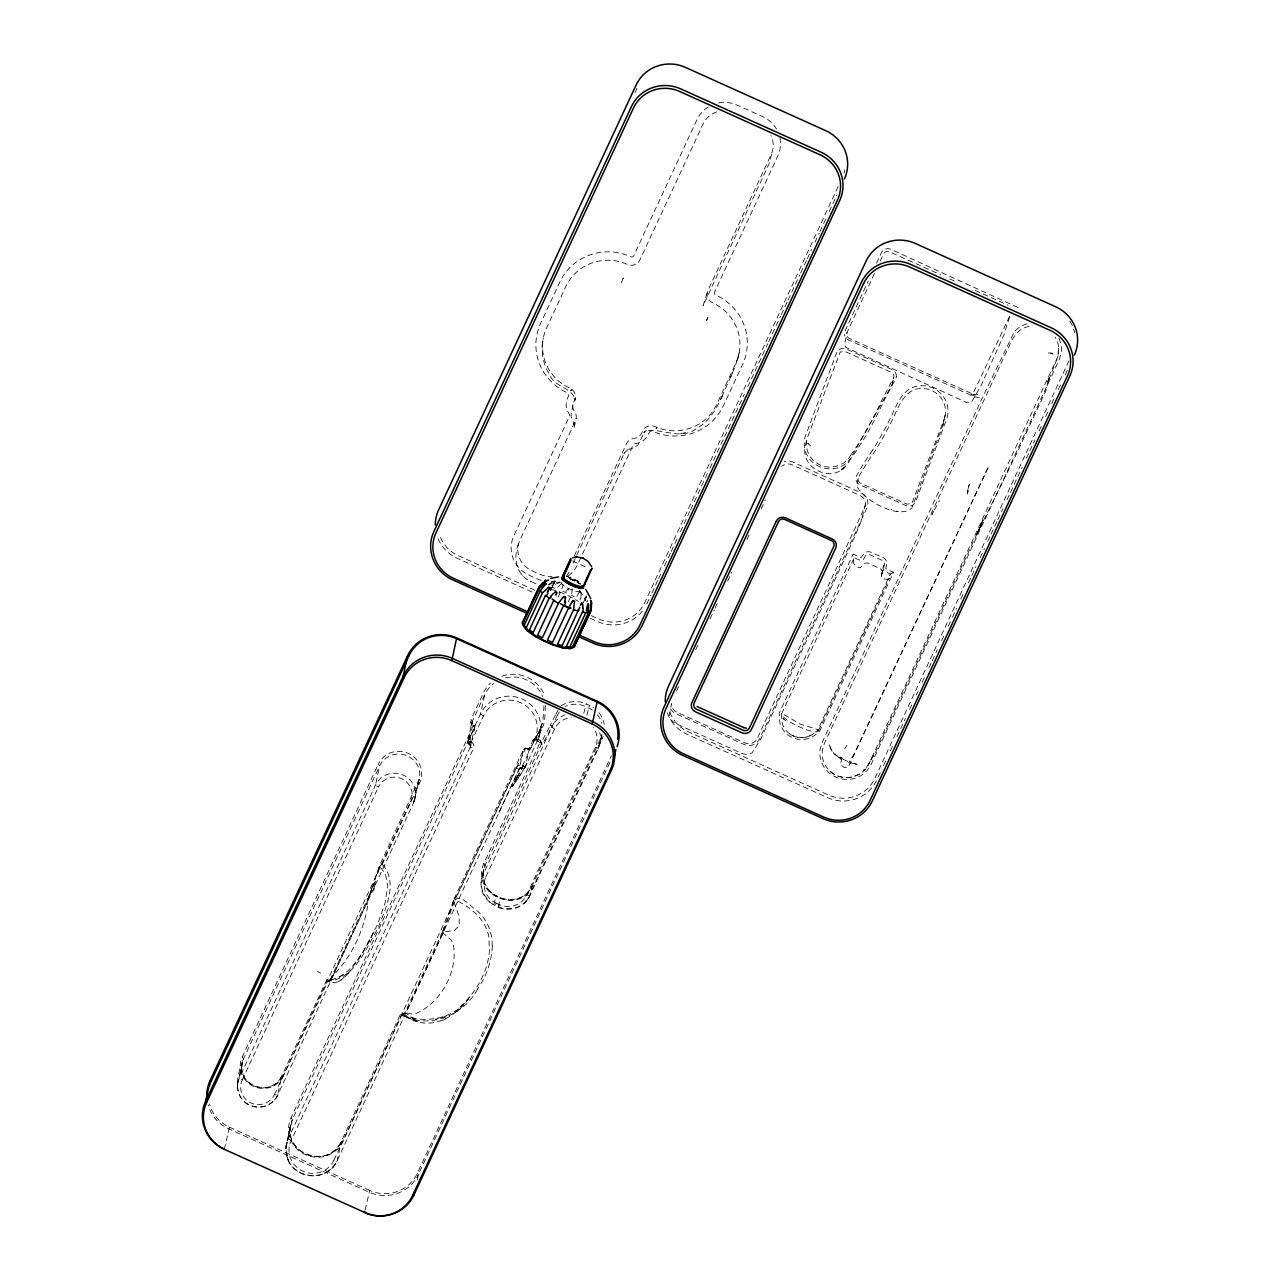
<?xml version="1.0" encoding="UTF-8"?>
<svg xmlns="http://www.w3.org/2000/svg" width="1280" height="1280" viewBox="0 0 1280 1280"><rect width="100%" height="100%" fill="white"/><g stroke="black" fill="none" stroke-linecap="round" stroke-linejoin="round"><path stroke-width="0.75" stroke-dasharray="5 3.75" d="M980.976 525.472L976.64 534.624L1017.12 452.528L1046.048 390.32L1049.2 377.344L1047.664 382.816L1058.016 356.24L1058.592 346.48A24.4 23.744 12.2 0 0 1054.992 336.992M470.08 736.704L470.288 740.672M470.368 742.128L470.336 741.312L470.432 742.624A2.112 1.712 2.8 0 0 470.928 742.688M587.648 601.632L587.648 600.08M492.096 945.888C492.752 933.056 487.264 920.32 477.984 911.52C471.84 908.016 459.552 891.664 454.224 901.392M533.36 740.832A78.208 3.856 -65.7 0 1 533.296 739.488L536.112 738.416L540.304 740.24L542.064 744.688L548.192 733.984M527.008 763.296L524.576 767.76A1.68 1.632 12.2 0 1 523.808 768.032L520.688 767.552L519.264 768.896L337.104 1160.784L333.968 1160.112A23.536 22.912 12.2 0 1 302.864 1171.248A23.536 22.912 12.2 0 1 291.088 1140.784L473.264 748.88L470.416 746.784L474.56 727.584A2.848 2.768 12.2 0 0 474.88 726.224L472.032 722.048L484.688 694.736A31.504 30.672 12.2 0 1 493.84 683.408M543.968 705.76L543.072 719.04L539.024 737.12L525.424 766.704L519.52 776.272M470.256 741.984C467.36 751.76 473.008 723.552 467.984 740.816L472.224 721.552L470.912 719.808L483.376 692.992A33.216 32.32 12.2 0 1 490.512 683.152M818.576 729.84L818.464 730.8A18.672 4.192 24.9 0 1 800.544 727.344L798.416 726.384A18.672 4.192 24.9 0 1 782.336 714.512L781.6 713.856L781.712 716.368A19.696 19.168 12.2 0 0 815.68 731.728L818.576 729.84L799.936 724L782.208 713.536M470.064 737.12L469.856 739.264M572.448 588.864L571.36 595.184L568.352 601.648M545.488 705.68C544.608 711.984 545.904 727.296 540.352 728.816M326.928 979.616L281.76 1076.016C272.592 1098.288 235.392 1085.568 242.256 1062.272C236.224 1076.432 232.864 1099.936 251.76 1105.984C261.472 1109.52 273.328 1104.752 277.584 1095.28L413.744 802.336L419.152 779.6L379.552 865.616L372.992 885.008M415.264 1020.144L405.744 1013.248M470.688 745.904L468.08 742.912A1.68 1.632 12.2 0 1 467.792 742.144L468.832 736.928M1058.592 353.232L1058.592 346.48M580.848 598.24L581.04 594.688A20.608 18.56 -15.2 0 0 580.976 593.232L580.944 592.896M536.496 736.592L534.08 740.256L535.536 740L541.76 743.6L540.432 741.696L533.408 739.488M575.344 398.032L574.832 400.656L574.912 398.256L574.912 399.088C571.76 387.472 554.368 387.216 549.632 374.592C542.768 363.936 540.464 350.576 543.296 338.224M518.48 777.872L512.368 786.656L516.72 777.712M542.16 346.096L542.96 339.808M967.984 489.296L967.424 492.48L969.28 484.336L967.984 489.296L968.464 487.472M469.248 743.776L469.104 742.176M470.256 747.536L470.544 746.144A1.68 1.632 12.2 0 0 470.24 745.392L467.92 743.648A1.68 1.632 12.2 0 1 467.632 742.896L467.92 741.504M541.792 743.328L485.136 865.248L483.136 874.544L485.984 876.576A20.608 20.048 12.2 0 0 496.272 903.248L495.088 905.504L489.2 901.744L482.592 892.4L481.056 882.944L483.712 869.248C480.768 880.048 487.12 891.504 496.848 896.416L489.264 891.136C501.152 902.944 524.464 903.152 531.888 886.336L600.448 738.832A23.904 23.264 12.2 0 0 601.872 734.816L598.432 748.112L529.856 895.616C526.912 901.92 521.04 906.704 514.288 908.384C506.672 909.712 487.984 909.52 497.072 896.192A23.904 23.264 12.2 0 1 485.136 865.248L483.808 863.488L540.432 741.696M498.288 906.928L500.288 897.632A23.904 23.264 12.2 0 0 531.888 886.336L533.664 885.984L602.224 738.48A25.6 24.928 12.2 0 0 603.072 736.4M841.28 758.016L841.888 757.648C843.504 763.52 835.728 753.904 841.104 758.768L839.264 757.584M858.176 478.384L856.752 485.696C862.384 500.016 899.776 520.336 911.888 507.92L942.8 425.568L945.504 413.12M477.584 989.136C463.216 1015.904 429.344 1029.36 401.648 1015.248L343.056 1141.168L341.28 1141.52L337.12 1160.736C328.032 1182.768 292.08 1179.6 286.832 1156.352L288.352 1160.416L285.872 1149.536L290.8 1123.984C282.016 1153.728 329.568 1170 341.28 1141.52L400.288 1014.576C424.112 1024.352 455.504 1019.744 470.48 995.824C457.536 1016.704 430.048 1032.144 407.488 1017.232M806.64 441.056C795.2 469.072 837.232 487.376 849.632 460.256L891.952 384.896L893.712 377.68M893.504 572.352L890.32 573.984L889.408 578.176A18.672 4.192 24.9 0 1 883.664 578.88L881.328 576.192L884.112 565.2A3.728 3.632 12.2 0 0 882.24 560.368L869.92 554.8A3.728 3.632 12.2 0 0 864.992 556.576L864.224 558.224A3.728 3.632 12.2 0 1 859.28 559.984L854.192 557.68L853.136 554.144L861.072 557.52L862.976 555.088A6.064 5.904 12.2 0 1 870.992 552.208L883.312 557.776A6.064 5.904 12.2 0 1 886.352 565.632L885.728 568.64L893.504 572.352L819.568 731.424L817.6 732.864A22.176 21.584 12.2 0 1 779.376 715.632L779.184 713.216L853.136 554.144M242.256 1062.272L237.696 1083.536M286.928 1142.176L286.128 1145.808L290.8 1123.984M470.896 727.312L471.984 722.288M881.648 574.688L884.112 565.2M224.352 1149.344L229.44 1127.168A36 35.04 12.2 0 1 209.456 1103.92M382.192 864.544L419.68 782.784A22.704 22.096 12.2 0 0 408.32 753.392A22.704 22.096 12.2 0 0 378.32 764.128L379.648 765.872L375.488 785.152L378.336 787.168A17.712 17.232 12.2 0 1 401.728 778.8A17.712 17.232 12.2 0 1 410.576 801.712L413.728 802.4L417.904 783.136A21.008 20.448 12.2 0 0 407.408 755.936A21.008 20.448 12.2 0 0 379.648 765.872L243.504 1058.752L239.36 1077.952L242.192 1080.048A17.712 17.232 12.2 0 0 251.04 1102.976A17.712 17.232 12.2 0 0 274.448 1094.592L277.584 1095.28L281.76 1076.016L283.536 1075.664L328.224 980.752A20.064 19.52 12.2 0 0 330.928 980.784C356.032 976.448 366.56 947.392 377.92 928.368C384.752 910.08 398.016 884.784 384 866.336A21.888 21.296 12.2 0 0 382.24 864.592L379.792 866.48M365.168 1210.048L369.696 1190.432A36 35.04 12.2 0 0 417.264 1173.408L611.408 755.744M518.528 543.984C512.864 557.2 516.24 574.656 530.048 581.088M572.912 404.784L570.912 416.08L574.496 425.088L573.888 423.872L574.224 427.504L576.176 418.368M417.168 1180.064L418.368 1174.48L610 762.256M533.296 739.504L529.056 748.272L524.88 748.272L523.44 749.632L519.296 768.832L497.632 815.376M522.416 766.192L525.456 766.64L529.6 747.44L531.376 747.088L535.024 739.264M540.24 728.944L542.512 722.048L537.92 739.824A31.504 30.672 12.2 0 0 522.176 699.04A31.504 30.672 12.2 0 0 480.544 713.952L467.824 741.488M557.44 715.152L483.136 874.464A23.904 23.264 12.2 0 0 495.088 905.408M498.336 906.928L498.384 906.88A23.904 23.264 12.2 0 0 529.888 895.552L531.888 886.336M583.792 713.36L586.208 703.888L589.424 705.328A25.6 24.928 12.2 0 1 593.488 707.616M586.912 715.264L589.424 705.328M601.872 734.816L598.448 748.064A23.904 23.264 12.2 0 0 599.776 732.544M707.136 292.992L703.024 305.872L769.2 163.52L772.464 150.864M721.856 396.816L735.104 366.688L739.2 352.8M874.4 273.648L847.072 332.416L844.752 343.664L845.584 347.232L966.432 402.416L968.832 402.816L972.032 401.136L981.024 385.664L1003.76 335.248L1010.288 314.864L972.336 395.056L980.096 394.352M865.472 504.064L861.68 520.112L851.776 543.36L760.656 739.232L752.096 752.896L747.584 754.608L742.832 753.824L674.816 723.152L671.088 720.096L669.376 715.584L671.44 703.632A9.344 9.088 12.2 0 0 676.928 712.272L744.944 742.944A9.344 9.088 12.2 0 0 757.28 738.528L864.656 507.52A9.344 9.088 12.2 0 0 859.984 495.44L791.984 464.752A9.344 9.088 12.2 0 0 781.76 466.304M841.888 757.648L840.64 763.808L841.328 765.584L844.528 767.552L848.24 767.232L988.736 466.176L854.448 753.424L848.816 762.848L851.344 763.008L838.864 757.376L841.072 757.264L838.992 757.424M881.328 576.192L883.344 566.848A3.728 3.632 12.2 0 0 885.216 571.68L890.32 573.984L817.712 730.144M942.8 425.568L944.16 419.28A23.344 22.72 12.2 0 0 921.616 388.496C904.4 388.512 898.608 407.008 892.448 419.696A30.48 2.016 -61.6 0 1 873.872 452.8L871.808 455.776A39.824 2.624 -61.6 0 0 858.672 477.024L858.608 477.152A4.64 4.448 36.4 0 0 858.128 479.632A4.672 4.544 12.2 0 0 860.864 483.344L906.96 504.144L911.776 503.6L944.16 419.28M473.808 731.424L474.848 726.224A1.696 1.648 12.2 0 0 474.56 725.456A2.864 2.8 12.2 0 0 473.392 724.608L472.912 724.32M891.952 384.896L893.808 377.232M737.504 359.696L738.848 354.368M967.408 494.096L968.256 490.832M374.608 886.144L375.6 879.744L371.088 892.416M1049.2 377.344L1048.032 381.488L1049.328 377.616L1048.672 379.584M585.824 598.4L586.144 597.36M585.648 598.992L585.344 599.968M442.816 931.12L449.456 912.272M378.832 867.904L382.032 863.712M377.504 873.68L379.76 866.512L385.456 873.888L387.728 886.448L384.896 903.552L377.312 924.96L362.992 952.208L348.832 972.624L341.552 979.696L335.216 982.864L327.536 981.52L329.44 980.736L331.52 977.12M454.144 898.864L523.44 749.632A2.784 2.704 12.2 0 1 524.32 748.48M378.608 868.544L378.304 869.52M454 902.304L459.136 916.416L459.264 925.712L454.432 930.384L443.52 932L454.016 902.048M454.256 898.528L456.928 896.112M376.816 874.032L376.304 875.52M453.712 900.192L451.088 907.664M375.68 877.392L374.896 879.616M1058.016 356.24L869.056 763.52C862.336 779.072 838.944 782.624 828.192 769.264M442.912 930.848L444.24 927.088M449.072 913.376L453.568 900.608M370.4 892.272L370.944 890.768M373.248 884.272L371.392 889.504M370.304 892.544L371.712 888.592M372.128 887.424L372.528 886.288M561.856 588.72L562.88 585.712A20.608 8.976 -50.6 0 0 563.088 584.576M370.32 892.48L369.184 895.552M369.728 894.112L367.424 899.856M413.744 802.336L414.784 799.6L413.728 802.4A21.008 20.448 12.2 0 0 403.248 775.136A21.008 20.448 12.2 0 0 375.488 785.072L239.36 1077.952A21.008 20.448 12.2 0 0 249.856 1105.152A21.008 20.448 12.2 0 0 277.6 1095.216L277.6 1095.216M370.752 893.184L368.896 897.696M442.624 931.632L442.448 932.064M369.12 895.728L331.632 976.912M291.088 1140.784L288.24 1138.688L292.4 1119.488L474.56 727.584L473.296 725.712M442.352 932.304L404.416 1013.664M443.456 932.048L442.976 933.136L450.288 939.12A20.32 19.776 12.2 0 1 453.072 943.584C458.928 970.272 440.768 1003.392 415.68 1013.584A19.216 18.704 12.2 0 1 409.904 1013.664L405.968 1012.752L442.976 933.168M732.464 373.216L729.728 379.664M549.2 727.504L541.184 742.64L540.032 740.192L535.472 738.768A76.304 3.776 -65.7 0 0 535.536 740.016M367.072 901.84L368.4 898.832M550.128 729.712L548.272 733.808M557.936 710.352L555.824 714.336M473.248 725.84L291.072 1117.728A28.544 27.776 12.2 0 0 305.344 1154.672A28.544 27.776 12.2 0 0 343.056 1141.168M539.792 729.92L540.304 728.832M541.616 729.744L535.904 739.936M586.512 596.32L584.144 601.408L586.48 596.4M634.976 92.72L637.488 87.296M283.536 1075.664A22.704 22.096 12.2 0 1 253.536 1086.4A22.704 22.096 12.2 0 1 242.192 1057.008L378.32 764.128M242.192 1080.048L378.336 787.168M274.448 1094.592L410.576 801.712M470.912 742.848L483.392 716.048A28.208 27.456 12.2 0 1 520.656 702.704A28.208 27.456 12.2 0 1 534.752 739.216L537.888 739.888M470.416 746.784L288.24 1138.688A26.848 26.128 12.2 0 0 301.664 1173.424A26.848 26.128 12.2 0 0 337.12 1160.736M554.624 581.888L550.464 590.8L554.784 581.6M574.24 556.016L626.48 443.648A9.344 9.088 12.2 0 1 634.048 438.416A9.344 9.088 12.2 0 0 641.632 433.184L642.656 430.976A9.344 9.088 12.2 0 1 654.992 426.56A46.688 45.424 12.2 0 0 716.672 404.48L735.84 363.232A46.688 45.424 12.2 0 0 712.512 302.8A9.344 9.088 12.2 0 1 707.84 290.72L771.12 154.592A23.344 22.72 12.2 0 0 770.88 135.376M573.12 563.2L624.56 452.56L623.984 453.44L628.176 449.296L626.752 449.568L632.736 448.432L637.808 445.136L644.864 431.632L643.92 432.608L646.368 430.288L645.696 430.944C660.672 427.392 681.408 441.488 697.584 427.744C710.448 420.576 717.232 407.008 723.136 394.176M558.16 597.056L561.168 590.592A28.656 6.448 24.9 0 1 566.288 592.768M333.968 1160.112L516.128 768.224L518.08 768.928M522.288 766.032L534.752 739.216M539.616 730.304L539.936 729.632M485.984 876.576L554.544 729.072A20.608 20.048 12.2 0 1 571.248 717.536M838.144 186.544L644.848 602.384A35.008 34.08 12.2 0 1 598.592 618.944L591.296 615.664M646.848 603.872L651.056 594.832M651.904 593.024L657.776 580.368M658.624 578.56L661.136 573.136M664.512 565.904L670.384 553.248M671.232 551.44L677.104 538.784M680.48 531.552L689.712 511.664M690.56 509.856L709.04 470.08M709.888 468.272L744.352 394.144M747.712 386.912L767.872 343.52M768.72 341.712L780.48 316.4M781.328 314.592L787.2 301.936M788.048 300.128L799.808 274.816M800.656 273.008L806.544 260.352M807.376 258.544L811.584 249.504M814.944 242.272L819.136 233.232M819.984 231.424L825.872 218.768M829.232 211.536L836.8 195.264M496.272 903.248L499.488 904.688A20.608 20.048 12.2 0 0 526.72 894.944L595.28 747.44A20.608 20.048 12.2 0 0 593.232 727.44M676.464 691.152L678.976 685.744M695.76 649.648L698.272 644.24M710.016 618.96L714.208 609.936M715.056 608.144L717.568 602.72M727.632 581.072L731.824 572.048M746.928 539.552L749.44 534.144M761.184 508.88L765.392 499.856M845.056 330.944L868.24 281.056M876.528 263.248L881.488 252.56A7.008 6.816 12.2 0 1 890.736 249.248L1020 308.432M880.192 261.168L883.504 254.048A4.672 4.544 12.2 0 1 889.664 251.84L940.64 274.832M781.6 713.856L854.192 557.68L853.28 561.888A18.672 4.192 24.9 0 0 857.728 567.184L860.24 567.84L864.16 563.264L868.144 563.008A18.672 4.192 24.9 0 0 873.2 565.504A41.648 9.36 24.9 0 0 877.056 567.216A18.672 4.192 24.9 0 0 880.48 568.56L882.736 571.648M818.464 730.8L889.408 578.176M980.704 525.856L874.992 753.28L865.312 769.232M1068.96 360.832L874.816 778.48A35.008 34.08 12.2 0 1 828.56 795.04L688.288 731.776A35.008 34.08 12.2 0 1 668.848 709.152M880.192 772.736L876.816 779.968A37.344 36.352 12.2 0 1 827.488 797.632L687.216 734.368A37.344 36.352 12.2 0 1 666.416 709.952M883.552 765.504L886.064 760.08M890.272 751.04L892.8 745.616M896.992 736.576L905.392 718.496M909.6 709.456L912.128 704.032M916.32 694.992L918 691.376M922.208 682.336L924.736 676.912M928.928 667.872L931.456 662.448M932.288 660.64L937.328 649.792M941.536 640.752L944.064 635.328M948.256 626.288L951.616 619.056M952.464 617.248L956.672 608.208M960.864 599.168L963.392 593.744M968.432 582.896L970.96 577.472M971.792 575.664L976 566.624M980.192 557.584L984.4 548.544M987.76 541.312L990.288 535.888M991.12 534.08L997.008 521.424M997.84 519.616L1002.896 508.768M1007.088 499.728L1009.616 494.304M1010.448 492.496L1022.224 467.184M1026.416 458.144L1028.944 452.72M1029.776 450.912L1034.832 440.064M1039.024 431.024L1041.552 425.6M1045.744 416.56L1048.272 411.136M1051.632 403.904L1054.16 398.48M1058.352 389.44L1060.88 384.016M1065.088 374.976L1067.6 369.552M516.016 768.176A5.552 5.408 12.2 0 1 522.688 765.12A7.456 7.248 12.2 0 1 523.568 765.568L517.136 777.184M499.488 904.688L498.432 906.8M869.056 763.504L869.536 762.48L868.608 764.432M539.36 730.864L538.416 732.848M539.312 730.96L538.88 731.856M720.72 399.2L721.568 397.408M538.592 732.464L536.288 736.96M517.904 775.312L517.584 775.968M331.968 976.224L329.552 980.608M933.536 511.376L932 514.496L939.504 500.56M517.744 775.632L516.512 778.112M538.128 733.392L536.832 735.936M516.32 778.496L514.704 781.696L522.576 767.552M332.656 975.824L331.568 978M331.2 978.736L330.352 980.32M374 932.112C363.728 949.776 354.16 972.816 333.008 979.408C331.712 980.464 325.28 978.32 328.224 980.752M519.12 769.584L520.016 768.464A1.68 1.632 12.2 0 1 520.784 768.192L523.648 768.784A1.68 1.632 12.2 0 0 524.416 768.512L525.296 767.392M515.232 780.656L514.976 781.168M514.544 781.968L516.176 778.912L514.544 781.968L515.344 780.464M367.04 945.312L371.504 937.088M515.456 780.256L516.24 778.816M552 586.496L554.592 581.952M536.368 736.832L533.696 740.784M525.456 766.64L512.432 786.624M559.312 711.952L557.536 714.976M517.936 775.744L519.248 773.392M566.72 576.144L568.944 572.192M555.344 715.168L550.144 725.28A1.648 0.832 22.6 0 0 552.096 725.104M553.808 583.296L554.432 582.24M870.864 759.744L874.192 754.24M358.112 960.032L362.992 952.208M844.704 748.832L846.88 745.36M404.896 1013.2L403.84 1013.856L404.64 1013.584M850.704 455.28L857.456 445.328A30.496 2.016 -61.5 0 0 876.048 412.224L878.656 406.896A39.824 2.624 -61.5 0 1 893.312 378.624L893.376 378.496A4.64 4.512 -18.5 0 0 893.856 375.984A4.672 4.544 12.2 0 0 891.136 372.256L845.04 351.472L840.224 352L808.48 434.784A23.344 22.72 12.2 0 0 830.368 467.104C838.544 466.848 846.704 462.592 850.704 455.296M579.312 592.016L576.16 597.76A28.656 6.448 24.9 0 0 571.36 595.184M872.592 450.096L870.64 452.912A42.16 2.784 -61.6 0 0 856.816 475.28L856.736 475.392A6.912 6.608 45.1 0 0 855.904 478.048A7.008 6.816 12.2 0 0 860.016 484.88L906.112 505.68L909.856 506.272L913.344 504.88L915.552 501.904L946.464 419.552A25.68 24.992 12.2 0 0 917.552 386.096C901.056 388.992 896.448 406.704 889.744 419.504A28.144 1.84 -61.6 0 1 872.592 450.096M568.208 590.144L568.848 589.328M274.4 1100.096L275.488 1098.768M522.144 766.256L523.568 765.568M345.12 976.656L349.248 972.16M598.368 748.176L595.28 747.44M533.664 885.984A25.6 24.928 12.2 0 1 499.824 898.096L497.072 896.192M459.936 1007.12C472.016 995.808 481.936 981.776 486.656 965.808A79.488 77.36 12.2 0 0 489.472 950.72L488.752 936.048A41.824 40.704 12.2 0 0 485.232 926.144C478.88 913.824 467.008 905.52 454.8 899.616M455.232 1012.144L458.72 1008.992M549.968 583.808L550.864 583.024M551.056 582.848L552.48 581.744M845.632 466.16L839.936 470.544L844 467.776M326.816 1172.144L330.336 1169.584M561.392 583.648L556.192 588.752A28.656 6.448 24.9 0 0 551.552 587.312M548.352 585.072L553.136 582.944L560.128 582.016M338.208 981.824L341.552 979.696M415.2 1020.352L413.296 1019.888M338.928 977.36L342.912 974.976M560.16 582.384L551.84 585.728M442.64 1020.4L445.92 1018.704M529.808 895.664L526.72 894.944M859.904 773.872L853.584 776.672A24.4 23.744 12.2 0 1 822.432 750.192L824.416 743.392L1011.968 339.904L1016.144 333.712A24.4 23.744 12.2 0 1 1032.832 325.84M810.88 735.328C803.68 739.168 794.144 738.08 788.112 732.56M403.04 1014.096L403.888 1013.824L402.912 1014.128M403.376 1013.664L400.592 1014.816M401.76 1014.368L402.816 1014.896M680.592 433.664L686.752 432.352M523.44 749.632L525.296 749.136L456.576 896.96L457.328 897.328M600.448 738.832L602.224 738.48M417.904 783.136L419.68 782.784M327.664 981.488L327.248 979.696M329.952 982.064L328.208 981.552M850.736 762.784L851.36 763.008M474.56 725.456L473.392 725.328L474.848 726.224M975.264 394.928L970.992 394.928L973.168 394.208L849.408 338.464A4.672 4.544 12.2 0 1 847.072 332.416M979.376 397.728L974.304 396.72L848.56 340A7.008 6.816 12.2 0 1 844.48 334.416M554.608 581.264L553.904 581.008A25.6 5.744 24.9 0 1 554.944 581.232M1048.32 352.864L1053.2 353.92M469.44 742.304L470.288 742.72L469.36 742.288M414.976 1018.368L401.712 1014.272M1050.72 352.896L1052.352 353.328M890.992 509.536L892.096 509.856M896.704 511.152L898.352 511.616M570.08 578.848L577.984 582.624M536.016 583.92L528.544 580.224M405.504 1016.24L413.616 1020.016M412.944 1019.76L419.264 1022.224M570.752 578.96L578.016 582.48M949.744 278.928L955.2 281.392M975.216 290.432L1007.984 305.2M572.656 561.056L587.152 567.6M565.952 575.952L580.448 582.496M534.832 590.192L458.32 555.68A35.008 34.08 12.2 0 1 439.2 534.144M531.936 591.952L457.248 558.272A37.344 36.352 12.2 0 1 436.848 535.296M590.224 618.256L597.52 621.536A37.344 36.352 12.2 0 0 644.32 608.416M229.44 1127.168L369.696 1190.432M554.544 729.072L551.696 726.976A23.904 23.264 12.2 0 1 565.024 714.912M483.392 716.048L480.544 714.016L484.688 694.736L483.376 692.992M530.192 581.168L531.152 581.728M578.832 583.152L580.336 584.192M579.424 583.36L580.272 583.936A12.144 2.72 24.9 0 0 569.248 578.4M579.776 591.888L580.88 592.464A25.6 5.744 24.9 0 0 579.568 591.68A5.12 3.328 67.8 0 0 579.232 591.888M326.928 981.68L326.368 980.048L327.408 981.216M417.264 1173.408L418.368 1174.48A37.344 36.352 12.2 0 1 369.04 1192.144L228.768 1128.88A37.344 36.352 12.2 0 1 208.048 1104.768M521.408 574.144L522.432 575.184M579.872 590.368L586.208 601.456M291.072 1117.728L292.4 1119.488A26.848 26.128 12.2 0 0 305.808 1154.224A26.848 26.128 12.2 0 0 341.28 1141.52M242.192 1057.008L243.504 1058.752A21.008 20.448 12.2 0 0 254 1085.952A21.008 20.448 12.2 0 0 281.76 1076.016M525.072 748.24L524.336 748.496A1.696 1.648 12.2 0 1 525.072 748.24A2.784 2.704 12.2 0 1 526.512 748.56M402.48 1015.568L401.936 1014.656M541.808 743.232L541.936 742.528M565.936 591.568A36.272 16.928 -71.7 0 1 567.968 588.912M559.616 591.408A32.672 4.368 -64.9 0 1 558.992 593.008M579.776 590.512A10.192 2.288 24.9 0 1 570.448 589.344A10.192 2.288 24.9 0 1 561.504 582.432M551.44 589.504A23.536 5.28 24.9 0 1 578.352 601.392M554.272 581.472A6.336 2.288 -39.9 0 1 553.888 582.08M552.688 581.952A10.8 8.704 -10.3 0 1 553.728 581.312M548.72 584.64A36.272 33.936 78.3 0 1 549.84 583.632M585.968 596.16A10.8 2.896 -87 0 1 586.192 595.632M583.84 601.168A36.272 9.984 -61 0 1 583.264 602.8M580.24 598.32A32.672 25.456 -51.1 0 1 580 599.952M566.448 576.448A11.024 2.48 24.9 0 1 580.656 582.848M569.392 578.576A11.664 2.624 24.9 0 1 579.952 583.856M598.96 712.688A25.6 24.928 12.2 0 1 604.176 724.384M561.072 705.872A25.6 24.928 12.2 0 1 586.208 703.888M496.608 896.64A25.6 24.928 12.2 0 1 483.808 863.488M472.832 725.248A4.256 4.144 12.2 0 1 470.688 719.712M501.872 676.24A33.216 32.32 12.2 0 1 544.432 695.024M531.6 747.184A4.24 4.128 12.2 0 1 525.968 749.184M529.824 747.536A2.544 2.48 12.2 0 1 526.432 748.736M505.344 677.904A31.504 30.672 12.2 0 1 542.528 696.416M469.296 743.648A2.432 2.368 12.2 0 1 470.624 746.88M519.088 768.752A2.432 2.368 12.2 0 1 522.448 767.6M471.344 741.968A5.552 5.408 12.2 0 1 473.376 748.944M470.432 741.6A7.504 7.296 12.2 0 1 471.296 742.064M468.656 742.384A3.296 1.104 15.1 0 1 468.352 742.16M472.24 723.696A1.68 1.632 12.2 0 1 471.936 722.944M446.464 1015.92A44.96 43.76 12.2 0 1 435.36 1019.216M492.384 945.904A86.336 84.032 12.2 0 1 477.472 989.072M320.592 973.184A44.704 3.744 34.4 0 1 317.424 971.344M374.112 886.08A45.376 24.128 12.6 0 1 373.008 892.976M592.304 710.016A23.904 23.264 12.2 0 0 588.496 707.888L585.28 706.432A23.904 23.264 12.2 0 0 564.912 706.544M597.408 714.752A23.904 23.264 12.2 0 1 601.776 723.312M708.336 106.88A30.336 29.536 12.2 0 0 697.088 119.472L633.808 255.6A2.336 2.272 12.2 0 1 630.72 256.704A53.68 52.24 12.2 0 0 559.792 282.096L540.624 323.344A53.68 52.24 12.2 0 0 567.44 392.832A2.336 2.272 12.2 0 1 568.608 395.856L567.584 398.064A16.336 15.904 12.2 0 0 569.216 413.92A2.336 2.272 12.2 0 1 569.44 416.192L513.84 535.808A30.352 29.536 12.2 0 0 524.832 572.816A89.776 87.376 12.2 0 0 537.504 578.928A30.352 29.536 12.2 0 0 541.968 580.544M718.56 102.912A30.336 29.536 12.2 0 1 737.168 105.12L762.672 116.624A30.336 29.536 12.2 0 1 776.528 129.072M716.768 111.92A23.344 22.72 12.2 0 0 703.12 123.92L639.84 260.048A9.344 9.088 12.2 0 1 627.504 264.464A46.688 45.424 12.2 0 0 565.824 286.544L546.656 327.792A46.688 45.424 12.2 0 0 569.984 388.224A9.344 9.088 12.2 0 1 574.64 400.304L573.616 402.512A9.344 9.088 12.2 0 0 574.544 411.568A9.344 9.088 12.2 0 1 575.472 420.64L519.872 540.256A23.344 22.72 12.2 0 0 527.984 568.496A76.848 74.784 12.2 0 0 540.032 574.304A23.344 22.72 12.2 0 0 551.952 576.336M779.888 137.76A30.336 29.536 12.2 0 1 777.84 155.888L714.56 292.016A2.336 2.272 12.2 0 0 715.728 295.04A53.68 52.24 12.2 0 1 742.56 364.528L723.376 405.776A53.68 52.24 12.2 0 1 652.448 431.168A2.336 2.272 12.2 0 0 649.36 432.272L648.336 434.48A16.336 15.904 12.2 0 1 635.088 443.632A2.336 2.272 12.2 0 0 633.2 444.944L577.584 564.576A30.352 29.536 12.2 0 1 566.336 577.168M556.112 581.12A30.352 29.536 12.2 0 1 551.408 581.664M844.832 169.808A35.008 34.08 12.2 0 1 844.064 172.96M1069.856 321.104A35.008 34.08 12.2 0 1 1074.672 332.672M670.608 708.752A11.664 11.36 12.2 0 0 676.08 713.808L744.096 744.48A11.664 11.36 12.2 0 0 759.504 738.96L866.896 507.952A11.664 11.36 12.2 0 0 861.056 492.848L793.056 462.176A11.664 11.36 12.2 0 0 784.144 461.808M896.304 376.512A7.008 6.816 12.2 0 0 892.208 369.664L846.112 348.88L842.368 348.288L838.88 349.68L836.672 352.672L806.432 433.376A25.68 24.992 12.2 0 0 834.672 468.464C847.84 466.8 853.616 454.336 860.352 444.688A28.16 1.872 -61.5 0 0 877.504 414.16L879.92 409.2A42.16 2.768 -61.5 0 1 895.392 379.36L895.472 379.216A6.912 6.656 -27.2 0 0 896.288 376.512M1027.136 323.856A26.848 26.128 12.2 0 0 1014.416 331.6L982.816 396.816L821.872 743.056L820.144 749.168A26.848 26.128 12.2 0 0 867.088 770.48L870.752 765.104L1059.376 359.328L1061.12 353.072A26.848 26.128 12.2 0 0 1058.992 338.496M367.664 906.064C363.424 931.536 351.184 957.328 332.912 975.664L367.136 902.048L367.664 906.064M285.92 1148.736L286.128 1146.192L285.92 1148.736M237.536 1085.856L237.696 1083.856L237.536 1085.856M623.216 278.016L621.52 282.432L623.216 278.016M707.504 317.984L706.528 320.768L708.224 316.352L707.504 317.984M982.976 520.176L976.672 534.528L982.976 520.176M656.096 428.576L656.848 427.632L656.096 428.576M571.856 389.28L570.784 390.784L571.856 389.28M528.912 897.424L526.032 901.36L528.912 897.424M335.312 1164L332.8 1167.232L335.312 1164M865.232 769.328L863.264 770.256L865.12 769.44M526.352 900.992L524.4 902.992L526.352 900.992M857.056 764.24L851.6 763.12L857.056 764.24M785.856 720.928L782.976 718.4L785.856 720.928M838.576 757.248L832.08 751.36L829.04 744.096L830.848 749.376L834.128 753.904L838.576 757.248M810.512 446L807.808 443.168L810.512 446"/><path stroke-width="1.5" d="M582.768 606.768L582.752 605.072M591.424 606.128L591.424 604.496M582.768 607.136L582.72 608.384M591.12 605.328L591.136 603.488A20.608 16.928 81.5 0 0 591.136 601.696M591.072 604.496L591.008 607.184M591.072 604.64L591.056 604.72A10.8 4.816 -77.6 0 0 590.88 603.728M591.408 606.368L591.36 607.52M591.056 604.88L590.24 611.92L574.176 646.512A28.656 6.448 24.9 0 1 572.432 647.056L588.48 612.544L588.608 604.768M590.576 600.928L590.624 600.288A25.6 5.744 24.9 0 1 590.976 600.848L590.736 600.704M584.08 585.808L585.024 582.896M565.2 598.848L564.832 600.576M587.632 604.576L587.6 604.832A20.608 5.056 -75.8 0 1 587.376 606.48M590.224 612.016L590.24 611.92A28.656 6.448 24.9 0 1 588.48 612.544M579.744 607.28L562.192 645.6A28.656 6.448 24.9 0 1 557.552 644.16L573.6 609.664L574.512 601.664M587.232 606.704L586.944 608.048M364.88 1211.328L364.608 1212.608A37.344 36.352 12.2 0 0 413.952 1194.944L611.456 770.064A37.344 36.352 12.2 0 0 592.784 721.728L597.216 701.264L456.96 638A37.344 36.352 12.2 0 0 407.616 655.664L210.112 1080.544A37.344 36.352 12.2 0 0 206.848 1093.76M414.752 1191.232L413.952 1194.944L412.592 1195.488A36.096 35.12 12.2 0 1 364.896 1212.56L224.352 1149.344A37.344 36.352 12.2 0 1 205.68 1101.008L210.112 1080.544L211.456 1080.576L408.96 655.696A36 35.04 12.2 0 1 456.512 638.656L451.792 660.624A36.096 35.12 12.2 0 0 404.096 677.696L206.592 1102.576A36.096 35.12 12.2 0 0 224.64 1149.296L224.352 1149.344M613.872 758.896L615.872 749.6M586.88 608.352L586.416 610.32M564.768 600.832L564.48 602.048M590.688 569.808L584.272 583.92M556.576 593.296L556.272 594.096M412.592 1195.488L610.08 770.608A36.096 35.12 12.2 0 0 592.048 723.888L592.784 721.728L452.528 658.464A37.344 36.352 12.2 0 0 403.184 676.128L205.68 1101.008L206.592 1102.576M580.528 605.184L580.944 604.08M556.208 594.256L555.84 595.232M585.584 581.504L586.08 580.336M586.8 578.672L587.184 577.808M544.496 581.552L539.568 586.4L523.536 620.912A28.656 6.448 24.9 0 1 524.016 620.672M545.12 584.736L540.256 590.8L524.208 625.296A28.656 6.448 24.9 0 0 526.384 627.504L542.416 592.992L548.016 587.904M558.496 603.152L542.4 637.728A28.656 6.448 24.9 0 1 537.584 635.152L553.616 600.656A28.656 6.448 24.9 0 0 558.432 603.232L563.104 597.248M577.728 637.52L578.736 635.376M586.752 618.112L587.76 615.968M589.504 572.784L590.032 571.68M590.688 570.4L592.08 568.176L584.208 585.728M569.744 605.776L571.68 602.448M549.024 589.44L548.112 590.944M547.328 592.224L547.968 591.168M617.568 739.2A36 35.04 12.2 0 0 596.768 701.92L597.216 701.264A37.344 36.352 12.2 0 1 617.12 746.56M572.784 600.752L572.512 601.136A20.608 10.112 -65.8 0 0 571.744 602.528M550.768 596.256L553.52 593.472A20.608 19.68 -46.2 0 1 554.752 592.448L555.12 592.128M541.328 584.672L542.208 583.792M542.4 583.6L543.28 582.784M540.592 587.312L543.408 584.848A20.608 18.048 -74.3 0 1 544.624 583.92L545.024 583.712M544.192 583.024L547.216 580.592M610.08 770.608L611.456 770.064M572.672 557.792L576.064 557.088M550.576 578.336L558.544 576.944M577.072 557.04L582.672 557.952M575.696 557.12L577.376 557.008M408.96 655.696L407.616 655.664L403.184 676.128L404.096 677.696M570.448 647.136L570.912 647.232A3.12 2.624 -44.2 0 0 575.088 645.856M545.184 581.36L545.072 581.344A25.6 5.744 24.9 0 1 545.216 581.024L545.344 581.152M591.024 603.008L591.328 603.072A25.6 5.744 24.9 0 1 591.104 603.36M581.68 603.12L582.56 603.44A25.6 5.744 24.9 0 1 581.376 603.168M561.152 647.248L562.16 647.648A3.12 2.944 73.9 0 0 566.096 647.04M552.688 644.624L554.288 645.36M548.208 580.352L548.592 580.208A25.6 5.744 24.9 0 0 547.808 580.224M743.664 727.552L746.496 728.224M543.504 640.704L544.912 641.424M568.496 648.48L568.544 648.496A3.136 3.024 -6 0 0 572.24 647.52M582.464 557.888L588 561.296L591.536 566.56M582.08 557.744L582.928 558.048M534.608 635.952L536.064 636.688M528.128 611.936L453.44 578.256A35.008 34.08 12.2 0 1 435.952 532.944L633.456 108.048A35.008 34.08 12.2 0 1 679.712 91.488L819.968 154.752A35.008 34.08 12.2 0 1 837.472 200.08L639.968 624.96A35.008 34.08 12.2 0 1 593.712 641.52L579.136 634.944M527.28 613.472L452.608 579.792A37.344 36.352 12.2 0 1 433.936 531.456L631.44 106.576A37.344 36.352 12.2 0 1 680.784 88.912L821.04 152.176A37.344 36.352 12.2 0 1 839.712 200.512L642.208 625.392A37.344 36.352 12.2 0 1 592.864 643.056L578.288 636.48M697.024 706.48L743.776 727.568M456.512 638.656L596.768 701.92M451.792 660.624L592.048 723.888M528.176 631.392L527.472 630.976M545.6 583.712L545.488 583.632A25.6 5.744 24.9 0 0 545.696 584.096M556.592 592.544L555.472 591.936A25.6 5.744 24.9 0 0 556.736 592.704A5.12 4.24 -42.3 0 1 556.752 593.264M549.712 587.84L549.056 587.44A25.6 5.744 24.9 0 0 549.792 588.064M585.712 589.312L590.736 598.464M582.544 585.776A12.144 2.72 24.9 0 1 578.72 587.872A12.144 2.72 24.9 0 1 564.336 581.104A12.144 2.72 24.9 0 1 564.064 577.088M566.64 647.312A23.536 5.28 24.9 0 1 544.208 640.56A23.536 5.28 24.9 0 1 526.464 628.016M578.944 610.4A23.536 5.28 24.9 0 1 577.76 610.16M571.024 608.16A23.536 5.28 24.9 0 1 560.416 603.696M554.656 600.624A23.536 5.28 24.9 0 1 552.064 599.056M588.512 604.16A25.6 5.744 24.9 0 1 587.712 604.176M572.992 600.48A25.6 5.744 24.9 0 0 574.464 601.024A5.12 4.96 67.5 0 1 574.464 601.616M563.904 596.544A25.6 5.744 24.9 0 0 565.36 597.232L564.064 596.576A6.336 6.048 -83.2 0 0 563.2 597.328M565.584 597.472A10.8 9.904 -52.6 0 1 565.44 598.768M565.52 602.016A36.272 16.848 -72.3 0 1 564.496 605.856M578.24 611.104A28.656 6.448 24.9 0 1 573.6 609.664M542.416 592.992A28.656 6.448 24.9 0 1 540.256 590.8M539.568 586.4A28.656 6.448 24.9 0 1 540.624 585.984M590.768 609.488A28.656 6.448 24.9 0 1 590.992 610.976L574.96 645.472A28.656 6.448 24.9 0 0 574.912 644.544M569.424 608.784A32.672 3.968 -61.8 0 1 570.288 607.2M591.264 607.216A32.672 31.76 58.8 0 1 591.008 609.536M549.824 598.464A32.672 25.056 -46.4 0 1 551.312 596.736M547.856 587.664A6.336 5.648 -51.4 0 1 548.816 587.104M550.4 588.112A10.8 4.304 -52.1 0 1 549.744 589.328M546.288 596.16A36.272 10.048 -61.5 0 1 547.984 593.248M581.344 604.432A6.336 3.168 -78.3 0 1 581.68 603.6M582.432 603.728A10.8 10.112 -78.5 0 1 582.56 604.992M583.12 608.416A36.272 33.856 77.1 0 1 582.768 612.16M587.376 610.432A32.672 19.568 -72.9 0 1 586.752 612.8M546.192 583.936A5.12 1.312 -43.9 0 1 545.744 584.48M538.96 588.864A32.672 31.344 52.6 0 1 540.56 587.264M591.664 602.176A6.336 1.312 -86.7 0 1 591.68 603.952M590.96 607.552A36.272 31.008 -42.1 0 1 590.56 610.976M544.784 580.64A6.336 2.192 -50.7 0 1 545.6 580.16M544.128 582.784A10.8 3.408 -42.1 0 1 544.96 582.064M539.232 587.776A36.272 31.088 -43.1 0 1 541.728 585.072M588.304 604.304A5.12 3.04 -84.8 0 1 588.384 604.816M570.992 647.008A25.696 5.776 24.9 0 1 547.504 642.608A25.696 5.776 24.9 0 1 524.256 626.528M574.432 644.48A3.168 3.008 -48.8 0 1 574.048 644.816M534.768 635.52A3.168 2.416 -16.8 0 1 532.768 633.248M527.584 630.816A3.072 2.832 4.1 0 1 526.144 627.952M524.64 627.088A3.168 2.592 56 0 1 522.864 623.904M573.552 647.232A3.072 2.464 -68.7 0 1 572.912 647.664M523.488 622.752A3.072 2.272 87 0 1 523.488 621.152M522.784 624.464A3.12 2.624 -44.2 0 1 522.288 622.672M583.088 585.296A11.024 2.48 24.9 0 1 571.92 583.552A11.024 2.48 24.9 0 1 563.952 576.288M582.16 585.648A11.664 2.624 24.9 0 1 578.688 587.728A11.664 2.624 24.9 0 1 565.008 581.424A11.664 2.624 24.9 0 1 563.936 577.264M209.312 1086.608A36 35.04 12.2 0 1 211.456 1080.576M844.352 178.992A37.344 36.352 12.2 0 0 825.696 130.656L685.44 67.392A37.344 36.352 12.2 0 0 636.096 85.056L438.592 509.936A37.344 36.352 12.2 0 0 435.296 525.024M1074.32 355.088A37.344 36.352 12.2 0 0 1055.664 306.752L915.408 243.488A37.344 36.352 12.2 0 0 866.064 261.152L668.56 686.032A37.344 36.352 12.2 0 0 665.264 701.872M562.832 576.064L570.848 558.592L562.848 575.968M564.112 574.992L570.816 560.256L564.128 574.912M538.8 587.44L522.752 621.936A28.656 6.448 24.9 0 0 522.992 623.424L539.024 588.912A28.656 6.448 24.9 0 1 538.8 587.44M545.456 595.44L529.424 629.936A28.656 6.448 24.9 0 0 533.2 632.528L549.232 598.032A28.656 6.448 24.9 0 1 545.456 595.44M563.504 605.648L547.456 640.16A28.656 6.448 24.9 0 0 552.576 642.32L568.624 607.824A28.656 6.448 24.9 0 1 563.504 605.648M582.368 612.08L566.32 646.592A28.656 6.448 24.9 0 0 569.776 647.072L585.824 612.576A28.656 6.448 24.9 0 1 582.368 612.08M861.52 282.144L664.016 707.024A37.344 36.352 12.2 0 0 682.688 755.36L822.944 818.624A37.344 36.352 12.2 0 0 872.288 800.96L1069.792 376.08A37.344 36.352 12.2 0 0 1051.12 327.744L910.864 264.48A37.344 36.352 12.2 0 0 861.52 282.144M863.536 283.632L666.032 708.512A35.008 34.08 12.2 0 0 683.536 753.824L823.792 817.088A35.008 34.08 12.2 0 0 870.048 800.528L1067.552 375.648A35.008 34.08 12.2 0 0 1050.048 330.336L909.792 267.072A35.008 34.08 12.2 0 0 863.536 283.632M776.24 521.2L691.872 702.704A7.008 6.816 12.2 0 0 695.376 711.76L742.128 732.848A7.008 6.816 12.2 0 0 751.376 729.536L835.744 548.032A7.008 6.816 12.2 0 0 832.24 538.976L785.488 517.888A7.008 6.816 12.2 0 0 776.24 521.2M778.48 521.632L694.112 703.136A4.672 4.544 12.2 0 0 696.448 709.168L743.2 730.256A4.672 4.544 12.2 0 0 749.36 728.048L833.728 546.544A4.672 4.544 12.2 0 0 831.392 540.512L784.64 519.424A4.672 4.544 12.2 0 0 778.48 521.632"/></g></svg>
